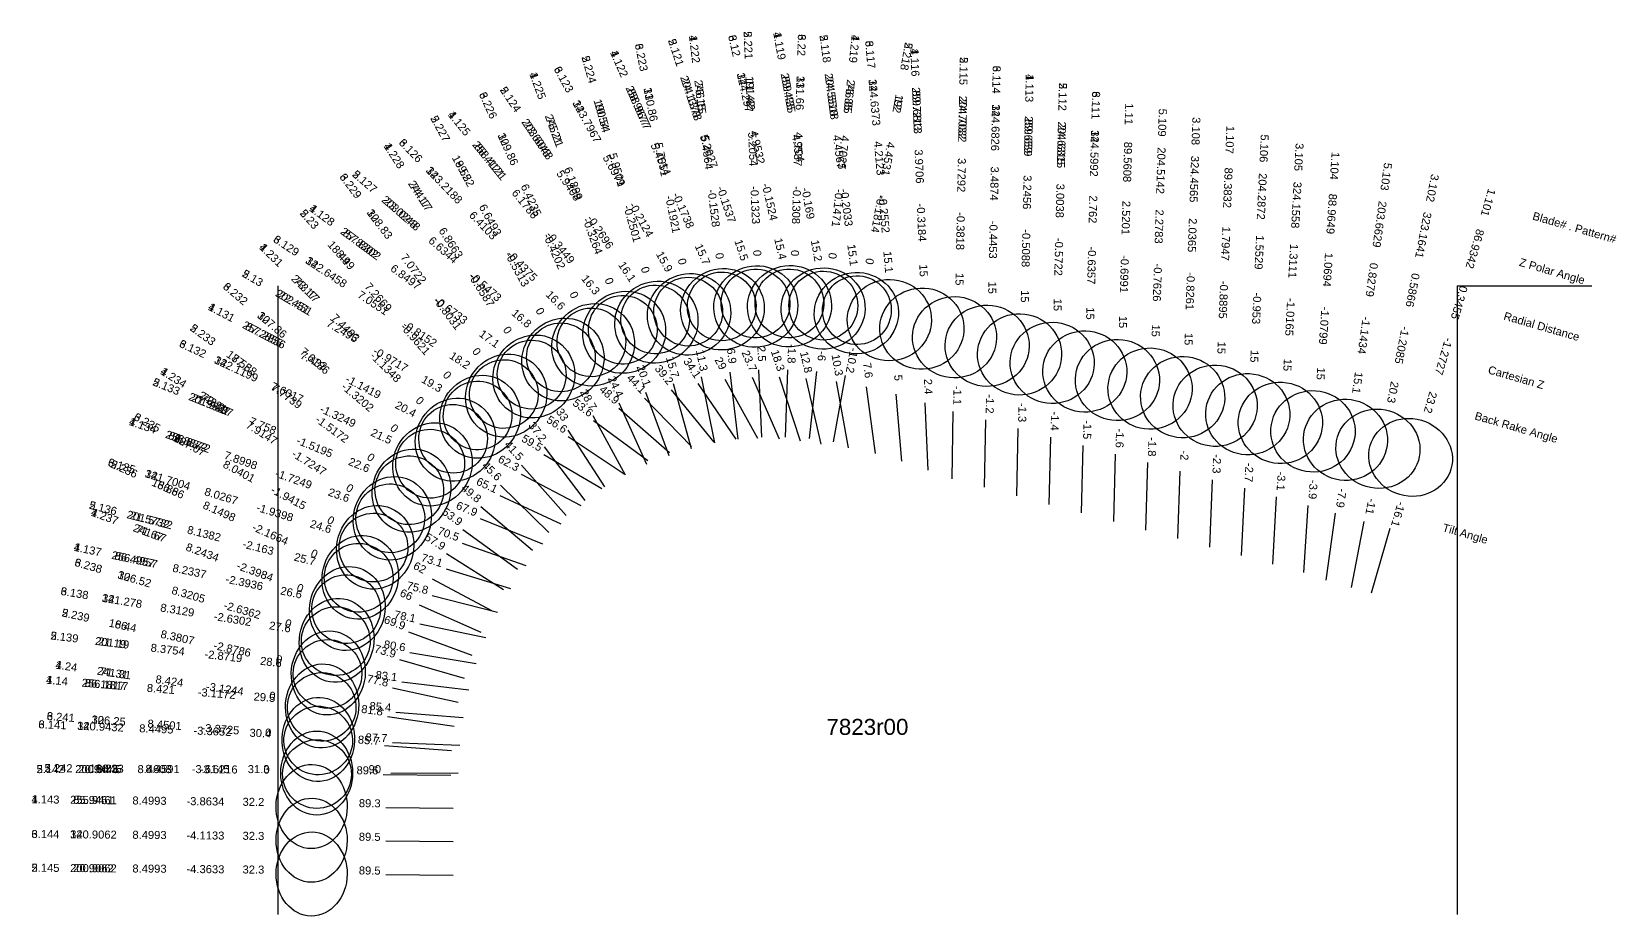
# Model space of a CAD drawing. Header units: inches. Extents: x -10.6 to 1.2, y -4.7 to 1.9.
import ezdxf
from ezdxf.enums import TextEntityAlignment as Align

# ---------------------------------------------------------------- set-up
doc = ezdxf.new("R2010")
doc.units = ezdxf.units.IN
doc.header["$MEASUREMENT"] = 0
for name, color, linetype, true_color in [('Blade_1', 30, 'Continuous', 0xff7f00), ('Blade_2', 7, 'Continuous', 0xcccc00), ('Blade_3', 7, 'Continuous', 0x00cc00), ('Blade_4', 7, 'Continuous', 0x00cccc), ('Blade_5', 7, 'Continuous', 0x0066cc), ('Blade_6', 190, 'Continuous', 0x7f00ff)]:
    doc.layers.add(name, color=color, linetype=linetype, true_color=true_color)
doc.styles.get("Standard").update_dxf_attribs({"font": 'arial.ttf'})

msp = doc.modelspace()

# ---------------------------------------------------------------- linework, layer by layer
for p, q in [((-8.75, 0), (-8.75, -4.663)), ((0, 0), (0, -4.663)), ((0, 0), (1, 0))]:
    msp.add_line(p, q)
at = {"layer": 'Blade_1'}
for p, q in [((-5.397, -0.642), (-5.337, -1.138)), ((-5.231, -0.677), (-5.03, -1.135)), ((-4.754, -0.637), (-4.806, -1.134)), ((-6.021, -0.789), (-5.849, -1.258)), ((-5.831, -0.771), (-5.515, -1.159)), ((-4.606, -0.71), (-4.517, -1.202)), ((-3.948, -0.868), (-3.927, -1.368)), ((-6.407, -1), (-6.005, -1.297)), ((-6.598, -1.072), (-6.326, -1.491)), ((-3.258, -1.059), (-3.269, -1.559)), ((-2.536, -1.249), (-2.55, -1.749)), ((-6.945, -1.397), (-6.502, -1.63)), ((-7.097, -1.479), (-6.74, -1.829)), ((-1.817, -1.439), (-1.837, -1.939)), ((-1.106, -1.629), (-1.14, -2.128)), ((-0.498, -1.801), (-0.637, -2.281)), ((-7.497, -1.986), (-7.074, -2.252)), ((-7.381, -1.909), (-6.91, -2.076)), ((-7.781, -2.568), (-7.311, -2.739)), ((-7.696, -2.507), (-7.206, -2.61)), ((-7.873, -3.162), (-7.374, -3.202)), ((-7.937, -3.195), (-7.442, -3.266)), ((-7.949, -3.87), (-7.449, -3.876))]:
    msp.add_line(p, q, dxfattribs=at)
for centre, major_axis, ratio in [((-5.451, -0.174), (0.286, 0.125), 0.962742), ((-4.704, -0.169), (0.307, 0.056), 0.96488), ((-4.702, -0.147), (0.254, -0.027), 1), ((-5.456, -0.153), (0.253, 0.031), 1), ((-6.179, -0.345), (0.242, 0.197), 0.959627), ((-6.19, -0.326), (0.239, 0.088), 1), ((-3.971, -0.318), (0.312, 0.013), 0.965875), ((-3.246, -0.509), (0.312, -0.007), 0.965909), ((-6.85, -0.673), (0.186, 0.251), 0.955754), ((-6.866, -0.659), (0.214, 0.139), 1), ((-2.52, -0.699), (0.312, -0.009), 0.965897), ((-1.795, -0.89), (0.312, -0.013), 0.96587), ((-7.432, -1.142), (0.145, 0.277), 0.937071), ((-1.069, -1.08), (0.312, -0.021), 0.965768), ((-7.449, -1.135), (0.178, 0.182), 1), ((-0.345, -1.273), (0.3, -0.087), 0.919356), ((-7.9, -1.725), (0.104, 0.295), 0.916296), ((-7.915, -1.725), (0.136, 0.216), 1), ((-8.234, -2.394), (0.064, 0.306), 0.893935), ((-8.243, -2.398), (0.088, 0.239), 1), ((-8.421, -3.117), (0.025, 0.311), 0.870427), ((-8.424, -3.124), (0.036, 0.252), 1), ((-8.499, -3.863), (0.004, 0.312), 0.845767)]:
    msp.add_ellipse(centre, major_axis=major_axis, ratio=ratio, dxfattribs=at)
at = {"layer": 'Blade_2'}
for p, q in [((-5.184, -0.624), (-5.162, -1.124)), ((-5.03, -0.676), (-4.873, -1.151)), ((-4.54, -0.666), (-4.629, -1.158)), ((-5.817, -0.724), (-5.682, -1.206)), ((-5.633, -0.725), (-5.352, -1.139)), ((-4.384, -0.749), (-4.318, -1.244)), ((-6.22, -0.909), (-5.843, -1.237)), ((-3.74, -0.932), (-3.749, -1.432)), ((-6.413, -0.963), (-6.173, -1.402)), ((-3.017, -1.122), (-3.029, -1.622)), ((-6.776, -1.251), (-6.345, -1.505)), ((-6.941, -1.331), (-6.609, -1.705)), ((-7.248, -1.727), (-6.785, -1.915)), ((-7.376, -1.807), (-6.972, -2.102)), ((-7.605, -2.298), (-7.12, -2.421)), ((-7.7, -2.367), (-7.243, -2.57)), ((-7.829, -2.938), (-7.333, -2.998)), ((-7.899, -2.983), (-7.411, -3.088)), ((-7.967, -3.625), (-7.467, -3.629)), ((-7.911, -3.615), (-7.411, -3.614)), ((-7.949, -4.368), (-7.449, -4.372))]:
    msp.add_line(p, q, dxfattribs=at)
for centre, major_axis, ratio in [((-5.203, -0.154), (0.297, 0.098), 0.963587), ((-5.205, -0.132), (0.255, 0.011), 1), ((-4.457, -0.203), (0.31, 0.041), 0.965365), ((-5.941, -0.27), (0.259, 0.175), 0.960765), ((-5.95, -0.25), (0.245, 0.069), 1), ((-4.453, -0.181), (0.251, -0.045), 1), ((-3.729, -0.382), (0.312, -0.006), 0.965913), ((-6.634, -0.547), (0.205, 0.236), 0.957089), ((-6.649, -0.531), (0.224, 0.122), 1), ((-3.004, -0.572), (0.312, -0.007), 0.965906), ((-7.249, -0.972), (0.159, 0.269), 0.943519), ((-7.267, -0.962), (0.191, 0.169), 1), ((-7.758, -1.52), (0.118, 0.289), 0.923308), ((-7.774, -1.517), (0.15, 0.206), 1), ((-8.138, -2.163), (0.077, 0.303), 0.901321), ((-8.15, -2.166), (0.104, 0.233), 1), ((-8.375, -2.872), (0.037, 0.31), 0.878111), ((-8.381, -2.879), (0.054, 0.249), 1), ((-8.461, -3.615), (0, 0.312), 0.854138), ((-8.459, -3.622), (0.002, 0.255), 1), ((-8.499, -4.363), (0.003, 0.312), 0.845399)]:
    msp.add_ellipse(centre, major_axis=major_axis, ratio=ratio, dxfattribs=at)
at = {"layer": 'Blade_3'}
for p, q in [((-5.608, -0.675), (-5.51, -1.165)), ((-5.432, -0.694), (-5.19, -1.131)), ((-4.969, -0.623), (-4.985, -1.123)), ((-4.831, -0.689), (-4.721, -1.176)), ((-4.165, -0.803), (-4.122, -1.301)), ((-6.22, -0.869), (-6.013, -1.324)), ((-6.028, -0.833), (-5.68, -1.192)), ((-3.499, -0.995), (-3.509, -1.495)), ((-6.596, -1.118), (-6.179, -1.394)), ((-6.774, -1.195), (-6.471, -1.593)), ((-2.776, -1.186), (-2.789, -1.685)), ((-2.056, -1.376), (-2.074, -1.875)), ((-7.243, -1.638), (-6.861, -1.961)), ((-7.103, -1.556), (-6.649, -1.767)), ((-1.341, -1.566), (-1.369, -2.065)), ((-0.691, -1.749), (-0.786, -2.239)), ((-7.501, -2.1), (-7.022, -2.246)), ((-7.605, -2.173), (-7.164, -2.408)), ((-7.847, -2.773), (-7.367, -2.911)), ((-7.77, -2.72), (-7.277, -2.801)), ((-7.959, -3.41), (-7.46, -3.447)), ((-7.9, -3.387), (-7.4, -3.407)), ((-7.949, -4.118), (-7.449, -4.122))]:
    msp.add_line(p, q, dxfattribs=at)
for centre, major_axis, ratio in [((-5.698, -0.212), (0.273, 0.151), 0.961818), ((-4.953, -0.152), (0.305, 0.069), 0.964277), ((-4.954, -0.131), (0.255, -0.008), 1), ((-5.705, -0.192), (0.25, 0.05), 1), ((-4.212, -0.255), (0.311, 0.027), 0.96569), ((-6.41, -0.438), (0.225, 0.217), 0.958391), ((-6.423, -0.42), (0.232, 0.105), 1), ((-3.487, -0.445), (0.312, -0.006), 0.965911), ((-2.762, -0.636), (0.312, -0.008), 0.965902), ((-7.055, -0.815), (0.172, 0.261), 0.949816), ((-7.072, -0.803), (0.203, 0.154), 1), ((-2.036, -0.826), (0.312, -0.011), 0.965882), ((-1.311, -1.017), (0.312, -0.017), 0.965821), ((-0.587, -1.209), (0.307, -0.059), 0.938065), ((-7.602, -1.325), (0.131, 0.284), 0.930351), ((-7.619, -1.32), (0.165, 0.195), 1), ((-8.027, -1.94), (0.091, 0.299), 0.908955), ((-8.04, -1.942), (0.12, 0.225), 1), ((-8.313, -2.63), (0.051, 0.308), 0.886141), ((-8.32, -2.636), (0.071, 0.245), 1), ((-8.449, -3.365), (0.013, 0.312), 0.862244), ((-8.45, -3.373), (0.019, 0.254), 1), ((-8.499, -4.113), (0.003, 0.312), 0.845399)]:
    msp.add_ellipse(centre, major_axis=major_axis, ratio=ratio, dxfattribs=at)
at = {"layer": 'Blade_4'}
for p, q in [((-5.397, -0.642), (-5.337, -1.138)), ((-5.231, -0.677), (-5.03, -1.135)), ((-4.754, -0.637), (-4.806, -1.134)), ((-6.021, -0.789), (-5.849, -1.258)), ((-5.831, -0.771), (-5.515, -1.159)), ((-4.606, -0.71), (-4.517, -1.202)), ((-3.948, -0.868), (-3.927, -1.368)), ((-6.407, -1), (-6.005, -1.297)), ((-6.598, -1.072), (-6.326, -1.491)), ((-3.258, -1.059), (-3.269, -1.559)), ((-6.945, -1.397), (-6.502, -1.63)), ((-7.097, -1.479), (-6.74, -1.829)), ((-7.497, -1.986), (-7.074, -2.252)), ((-7.381, -1.909), (-6.91, -2.076)), ((-7.781, -2.568), (-7.311, -2.739)), ((-7.696, -2.507), (-7.206, -2.61)), ((-7.873, -3.162), (-7.374, -3.202)), ((-7.937, -3.195), (-7.442, -3.266)), ((-7.949, -3.87), (-7.449, -3.876))]:
    msp.add_line(p, q, dxfattribs=at)
for centre, major_axis, ratio in [((-5.451, -0.174), (0.286, 0.125), 0.962742), ((-4.704, -0.169), (0.307, 0.056), 0.96488), ((-4.702, -0.147), (0.254, -0.027), 1), ((-5.456, -0.153), (0.253, 0.031), 1), ((-6.179, -0.345), (0.242, 0.197), 0.959627), ((-6.19, -0.326), (0.239, 0.088), 1), ((-3.971, -0.318), (0.312, 0.013), 0.965875), ((-3.246, -0.509), (0.312, -0.007), 0.965909), ((-6.85, -0.673), (0.186, 0.251), 0.955754), ((-6.866, -0.659), (0.214, 0.139), 1), ((-7.432, -1.142), (0.145, 0.277), 0.937071), ((-7.449, -1.135), (0.178, 0.182), 1), ((-7.9, -1.725), (0.104, 0.295), 0.916296), ((-7.915, -1.725), (0.136, 0.216), 1), ((-8.234, -2.394), (0.064, 0.306), 0.893935), ((-8.243, -2.398), (0.088, 0.239), 1), ((-8.421, -3.117), (0.025, 0.311), 0.870427), ((-8.424, -3.124), (0.036, 0.252), 1), ((-8.499, -3.863), (0.004, 0.312), 0.845767)]:
    msp.add_ellipse(centre, major_axis=major_axis, ratio=ratio, dxfattribs=at)
at = {"layer": 'Blade_5'}
for p, q in [((-5.184, -0.624), (-5.162, -1.124)), ((-5.03, -0.676), (-4.873, -1.151)), ((-4.54, -0.666), (-4.629, -1.158)), ((-5.817, -0.724), (-5.682, -1.206)), ((-5.633, -0.725), (-5.352, -1.139)), ((-4.384, -0.749), (-4.318, -1.244)), ((-6.22, -0.909), (-5.843, -1.237)), ((-3.74, -0.932), (-3.749, -1.432)), ((-6.413, -0.963), (-6.173, -1.402)), ((-3.017, -1.122), (-3.029, -1.622)), ((-6.776, -1.251), (-6.345, -1.505)), ((-6.941, -1.331), (-6.609, -1.705)), ((-2.296, -1.312), (-2.311, -1.812)), ((-1.578, -1.502), (-1.602, -2.002)), ((-7.248, -1.727), (-6.785, -1.915)), ((-0.904, -1.688), (-0.973, -2.183)), ((-7.376, -1.807), (-6.972, -2.102)), ((-7.605, -2.298), (-7.12, -2.421)), ((-7.7, -2.367), (-7.243, -2.57)), ((-7.829, -2.938), (-7.333, -2.998)), ((-7.899, -2.983), (-7.411, -3.088)), ((-7.967, -3.625), (-7.467, -3.629)), ((-7.911, -3.615), (-7.411, -3.614)), ((-7.949, -4.368), (-7.449, -4.372))]:
    msp.add_line(p, q, dxfattribs=at)
for centre, major_axis, ratio in [((-5.203, -0.154), (0.297, 0.098), 0.963587), ((-5.205, -0.132), (0.255, 0.011), 1), ((-4.457, -0.203), (0.31, 0.041), 0.965365), ((-5.941, -0.27), (0.259, 0.175), 0.960765), ((-5.95, -0.25), (0.245, 0.069), 1), ((-4.453, -0.181), (0.251, -0.045), 1), ((-3.729, -0.382), (0.312, -0.006), 0.965913), ((-6.634, -0.547), (0.205, 0.236), 0.957089), ((-6.649, -0.531), (0.224, 0.122), 1), ((-3.004, -0.572), (0.312, -0.007), 0.965906), ((-2.278, -0.763), (0.312, -0.01), 0.965891), ((-7.249, -0.972), (0.159, 0.269), 0.943519), ((-7.267, -0.962), (0.191, 0.169), 1), ((-1.553, -0.953), (0.312, -0.014), 0.965851), ((-0.828, -1.143), (0.309, -0.043), 0.965347), ((-7.758, -1.52), (0.118, 0.289), 0.923308), ((-7.774, -1.517), (0.15, 0.206), 1), ((-8.138, -2.163), (0.077, 0.303), 0.901321), ((-8.15, -2.166), (0.104, 0.233), 1), ((-8.375, -2.872), (0.037, 0.31), 0.878111), ((-8.381, -2.879), (0.054, 0.249), 1), ((-8.461, -3.615), (0, 0.312), 0.854138), ((-8.459, -3.622), (0.002, 0.255), 1), ((-8.499, -4.363), (0.003, 0.312), 0.845399)]:
    msp.add_ellipse(centre, major_axis=major_axis, ratio=ratio, dxfattribs=at)
at = {"layer": 'Blade_6'}
for p, q in [((-5.608, -0.675), (-5.51, -1.165)), ((-5.432, -0.694), (-5.19, -1.131)), ((-4.969, -0.623), (-4.985, -1.123)), ((-4.831, -0.689), (-4.721, -1.176)), ((-4.165, -0.803), (-4.122, -1.301)), ((-6.22, -0.869), (-6.013, -1.324)), ((-6.028, -0.833), (-5.68, -1.192)), ((-3.499, -0.995), (-3.509, -1.495)), ((-6.596, -1.118), (-6.179, -1.394)), ((-6.774, -1.195), (-6.471, -1.593)), ((-2.776, -1.186), (-2.789, -1.685)), ((-7.243, -1.638), (-6.861, -1.961)), ((-7.103, -1.556), (-6.649, -1.767)), ((-7.501, -2.1), (-7.022, -2.246)), ((-7.605, -2.173), (-7.164, -2.408)), ((-7.847, -2.773), (-7.367, -2.911)), ((-7.77, -2.72), (-7.277, -2.801)), ((-7.959, -3.41), (-7.46, -3.447)), ((-7.9, -3.387), (-7.4, -3.407)), ((-7.949, -4.118), (-7.449, -4.122))]:
    msp.add_line(p, q, dxfattribs=at)
for centre, major_axis, ratio in [((-5.698, -0.212), (0.273, 0.151), 0.961818), ((-4.953, -0.152), (0.305, 0.069), 0.964277), ((-4.954, -0.131), (0.255, -0.008), 1), ((-5.705, -0.192), (0.25, 0.05), 1), ((-4.212, -0.255), (0.311, 0.027), 0.96569), ((-6.41, -0.438), (0.225, 0.217), 0.958391), ((-6.423, -0.42), (0.232, 0.105), 1), ((-3.487, -0.445), (0.312, -0.006), 0.965911), ((-2.762, -0.636), (0.312, -0.008), 0.965902), ((-7.055, -0.815), (0.172, 0.261), 0.949816), ((-7.072, -0.803), (0.203, 0.154), 1), ((-7.602, -1.325), (0.131, 0.284), 0.930351), ((-7.619, -1.32), (0.165, 0.195), 1), ((-8.027, -1.94), (0.091, 0.299), 0.908955), ((-8.04, -1.942), (0.12, 0.225), 1), ((-8.313, -2.63), (0.051, 0.308), 0.886141), ((-8.32, -2.636), (0.071, 0.245), 1), ((-8.449, -3.365), (0.013, 0.312), 0.862244), ((-8.45, -3.373), (0.019, 0.254), 1), ((-8.499, -4.113), (0.003, 0.312), 0.845399)]:
    msp.add_ellipse(centre, major_axis=major_axis, ratio=ratio, dxfattribs=at)

# ---------------------------------------------------------------- texts
for s, height, p in [('Blade# . Pattern#', 0.05937, (0.563, 0.521)), ('Z Polar Angle', 0.05937, (0.464, 0.178)), ('Radial Distance', 0.05937, (0.349, -0.221)), ('Cartesian Z', 0.05937, (0.233, -0.62)), ('Back Rake Angle', 0.05937, (0.134, -0.962)), ('Tilt Angle', 0.0594, (-0.105, -1.791))]:
    msp.add_text(s, height=height, rotation=343.8868).set_placement(p, align=Align.MIDDLE_LEFT)
msp.add_text('7823r00', height=0.1187).set_placement((-4.375, -3.272), align=Align.MIDDLE_CENTER)
at = {"layer": 'Blade_1'}
for s, rotation, p in [('1.222', 276.9, (-5.687, 1.751)), ('1.119', 280.2647, (-5.056, 1.774)), ('1.219', 264, (-4.502, 1.76)), ('1.122', 293.6758, (-6.244, 1.635)), ('1.116', 272.3587, (-4.052, 1.655)), ('1.225', 290.1, (-6.849, 1.474)), ('89.435', 280.2647, (-4.992, 1.424)), ('1.113', 268.7274, (-3.202, 1.466)), ('88.9677', 293.6758, (-6.101, 1.309)), ('76.15', 276.9, (-5.644, 1.397)), ('76.85', 264, (-4.539, 1.406)), ('89.7213', 272.3587, (-4.037, 1.299)), ('1.11', 268.3613, (-2.464, 1.275)), ('1.125', 309.1661, (-7.426, 1.186)), ('75.21', 290.1, (-6.726, 1.14)), ('89.659', 268.7274, (-3.21, 1.11)), ('1.107', 267.6995, (-1.715, 1.084)), ('5.4514', 293.6758, (-5.935, 0.928)), ('5.4564', 276.9, (-5.594, 0.985)), ('4.704', 280.2647, (-4.918, 1.015)), ('4.7025', 264, (-4.583, 0.992)), ('89.5608', 268.3613, (-2.474, 0.919)), ('1.228', 303, (-7.911, 0.949)), ('88.4121', 309.1661, (-7.201, 0.91)), ('3.9706', 272.3587, (-4.02, 0.884)), ('1.104', 266.1429, (-0.937, 0.891)), ('6.1899', 290.1, (-6.584, 0.749)), ('89.3832', 267.6995, (-1.73, 0.728)), ('74.17', 303, (-7.717, 0.651)), ('6.1786', 309.1661, (-6.938, 0.588)), ('-0.1528', 276.9, (-5.544, 0.572)), ('-0.169', 280.2647, (-4.844, 0.606)), ('-0.1471', 264, (-4.626, 0.579)), ('3.2456', 268.7274, (-3.219, 0.694)), ('1.101', 253.8868, (0.203, 0.625)), ('1.128', 323.5636, (-8.439, 0.5)), ('-0.1738', 293.6758, (-5.768, 0.547)), ('-0.3184', 272.3587, (-4.003, 0.468)), ('2.5201', 268.3613, (-2.486, 0.504)), ('88.9649', 266.1429, (-0.96, 0.535)), ('-0.3264', 290.1, (-6.441, 0.359)), ('87.8302', 323.5636, (-8.152, 0.288)), ('6.8663', 303, (-7.49, 0.302)), ('-0.3449', 309.1661, (-6.676, 0.266)), ('-0.5088', 268.7274, (-3.228, 0.279)), ('1.7947', 267.6995, (-1.746, 0.313)), ('86.9342', 253.8868, (0.104, 0.282)), ('1.231', 315.6, (-8.819, 0.207)), ('15.7', 293.6758, (-5.625, 0.221)), ('0', 276.9, (-5.501, 0.218)), ('15.2', 280.2647, (-4.781, 0.255)), ('0', 264, (-4.663, 0.225)), ('1.0694', 266.1429, (-0.988, 0.12)), ('6.8497', 323.5636, (-7.818, 0.041)), ('15', 272.3587, (-3.988, 0.112)), ('-0.6991', 268.3613, (-2.498, 0.088)), ('73.17', 315.6, (-8.565, -0.042)), ('-0.6587', 303, (-7.264, -0.046)), ('16.3', 309.1661, (-6.451, -0.011)), ('0', 290.1, (-6.318, 0.025)), ('-0.8895', 267.6995, (-1.763, -0.103)), ('-0.6733', 323.5636, (-7.483, -0.206)), ('15', 268.7274, (-3.236, -0.078)), ('0.3455', 253.8868, (-0.012, -0.117)), ('1.131', 332.3066, (-9.181, -0.224)), ('7.4493', 315.6, (-8.268, -0.333)), ('15', 268.3613, (-2.508, -0.268)), ('-1.0799', 266.1429, (-1.016, -0.294)), ('87.2856', 332.3066, (-8.865, -0.39)), ('17.1', 323.5636, (-7.197, -0.417)), ('0', 303, (-7.07, -0.345)), ('6.9', 276.9, (-5.411, -0.524)), ('15', 267.6995, (-1.777, -0.459)), ('-1.2727', 253.8868, (-0.127, -0.516)), ('7.432', 332.3066, (-8.497, -0.583)), ('-1.1348', 315.6, (-7.971, -0.624)), ('39.2', 309.1661, (-5.906, -0.679)), ('23.7', 293.6758, (-5.278, -0.569)), ('-6', 264, (-4.742, -0.519)), ('10.3', 280.2647, (-4.627, -0.593)), ('1.234', 327.9, (-9.539, -0.706)), ('-1.1419', 332.3066, (-8.129, -0.776)), ('20.1', 290.1, (-6.061, -0.677)), ('2.4', 272.3587, (-3.953, -0.749)), ('15', 266.1429, (-1.04, -0.65)), ('72.31', 327.9, (-9.237, -0.895)), ('23.2', 253.8868, (-0.226, -0.858)), ('20.4', 332.3066, (-7.814, -0.941)), ('0', 315.6, (-7.716, -0.873)), ('33', 303, (-6.663, -0.972)), ('53.6', 323.5636, (-6.503, -0.929)), ('-1.3', 268.7274, (-3.255, -0.94)), ('1.134', 340.4866, (-9.761, -1.065)), ('7.9147', 327.9, (-8.885, -1.116)), ('86.8372', 340.4866, (-9.426, -1.184)), ('-1.6', 268.3613, (-2.532, -1.13)), ('7.8998', 340.4866, (-9.034, -1.323)), ('-1.7247', 327.9, (-8.533, -1.337)), ('62.3', 332.3066, (-7.05, -1.342)), ('-2.3', 267.6995, (-1.812, -1.32)), ('-1.7249', 340.4866, (-8.642, -1.462)), ('45.6', 315.6, (-7.182, -1.396)), ('23.6', 340.4866, (-8.306, -1.581)), ('0', 327.9, (-8.231, -1.526)), ('-3.9', 266.1429, (-1.098, -1.51)), ('-16.1', 253.8868, (-0.465, -1.687)), ('1.237', 339.9, (-10.044, -1.739)), ('71.67', 339.9, (-9.71, -1.862)), ('57.9', 327.9, (-7.598, -1.923)), ('70.5', 340.4866, (-7.493, -1.869)), ('1.137', 348.1026, (-10.166, -1.986)), ('86.4957', 348.1026, (-9.818, -2.06)), ('8.2434', 339.9, (-9.319, -2.005)), ('8.2337', 348.1026, (-9.411, -2.146)), ('-2.3984', 339.9, (-8.929, -2.148)), ('-2.3936', 348.1026, (-9.004, -2.231)), ('26.6', 348.1026, (-8.656, -2.305)), ('0', 339.9, (-8.594, -2.27)), ('69.9', 339.9, (-7.892, -2.527)), ('78.1', 348.1026, (-7.812, -2.482)), ('1.24', 351.8, (-10.322, -2.851)), ('1.14', 355.3714, (-10.39, -2.958)), ('86.1817', 355.3714, (-10.034, -2.987)), ('71.31', 351.8, (-9.969, -2.902)), ('8.424', 351.8, (-9.558, -2.961)), ('8.421', 355.3714, (-9.62, -3.02)), ('-3.1172', 355.3714, (-9.206, -3.054)), ('-3.1244', 351.8, (-9.147, -3.02)), ('29.5', 355.3714, (-8.851, -3.082)), ('0', 351.8, (-8.794, -3.071)), ('81.8', 351.8, (-8.054, -3.178)), ('85.4', 355.3714, (-7.991, -3.152)), ('1.143', 359.3298, (-10.474, -3.84)), ('85.9461', 359.3298, (-10.118, -3.844)), ('8.4993', 359.3298, (-9.702, -3.849)), ('-3.8634', 359.3298, (-9.287, -3.854)), ('32.2', 359.3298, (-8.931, -3.858)), ('89.3', 359.3298, (-8.068, -3.868))]:
    msp.add_text(s, height=0.0594, rotation=rotation, dxfattribs=at).set_placement(p, align=Align.CENTER)
at = {"layer": 'Blade_2'}
for s, rotation, p in [('2.221', 272.5, (-5.289, 1.783)), ('2.121', 288.2973, (-5.823, 1.721)), ('2.118', 277.5723, (-4.717, 1.754)), ('2.218', 259.8, (-4.114, 1.706)), ('2.224', 285.7, (-6.469, 1.596)), ('2.115', 268.8924, (-3.691, 1.593)), ('24.1378', 288.2973, (-5.711, 1.383)), ('24.5518', 277.5723, (-4.67, 1.401)), ('2.124', 304.0746, (-7.047, 1.366)), ('11.42', 272.5, (-5.274, 1.427)), ('2.112', 268.625, (-2.956, 1.402)), ('10.54', 285.7, (-6.373, 1.253)), ('12', 259.8, (-4.177, 1.355)), ('24.7032', 268.8924, (-3.698, 1.237)), ('2.227', 298.7, (-7.57, 1.151)), ('23.6048', 304.0746, (-6.848, 1.071)), ('24.6315', 268.625, (-2.965, 1.046)), ('5.2027', 288.2973, (-5.58, 0.989)), ('5.2054', 272.5, (-5.255, 1.012)), ('4.4567', 277.5723, (-4.615, 0.989)), ('4.4531', 259.8, (-4.25, 0.946)), ('5.9501', 285.7, (-6.26, 0.853)), ('3.7292', 268.8924, (-3.706, 0.821)), ('2.127', 318.9378, (-8.124, 0.75)), ('9.52', 298.7, (-7.399, 0.838)), ('5.9408', 304.0746, (-6.615, 0.727)), ('-0.1537', 288.2973, (-5.45, 0.594)), ('-0.1323', 272.5, (-5.237, 0.597)), ('-0.2033', 277.5723, (-4.56, 0.577)), ('3.0038', 268.625, (-2.975, 0.631)), ('23.0248', 318.9378, (-7.855, 0.516)), ('6.6493', 298.7, (-7.199, 0.474)), ('-0.2501', 285.7, (-6.148, 0.453)), ('-0.1814', 259.8, (-4.324, 0.537)), ('2.23', 311.5, (-8.537, 0.474)), ('-0.2696', 304.0746, (-6.382, 0.383)), ('-0.3818', 268.8924, (-3.714, 0.406)), ('6.6344', 318.9378, (-7.542, 0.243)), ('8.49', 311.5, (-8.301, 0.207)), ('-0.5313', 298.7, (-7, 0.109)), ('15.5', 288.2973, (-5.338, 0.256)), ('0', 272.5, (-5.222, 0.241)), ('15.1', 277.5723, (-4.514, 0.224)), ('-0.5722', 268.625, (-2.985, 0.215)), ('16.1', 304.0746, (-6.182, 0.088)), ('0', 285.7, (-6.051, 0.11)), ('0', 259.8, (-4.387, 0.186)), ('2.13', 329.4669, (-8.951, 0.032)), ('7.2669', 311.5, (-8.026, -0.104)), ('-0.5473', 318.9378, (-7.228, -0.03)), ('15', 268.8924, (-3.721, 0.049)), ('22.451', 329.4669, (-8.644, -0.149)), ('15', 268.625, (-2.993, -0.141)), ('16.8', 318.9378, (-6.96, -0.264)), ('0', 298.7, (-6.829, -0.203)), ('2.233', 323.9, (-9.323, -0.387)), ('7.2495', 329.4669, (-8.286, -0.36)), ('-0.9621', 311.5, (-7.751, -0.415)), ('-0.9717', 329.4669, (-7.928, -0.572)), ('2.5', 272.5, (-5.189, -0.506)), ('-10.2', 259.8, (-4.519, -0.549)), ('7.58', 323.9, (-9.035, -0.597)), ('15.7', 285.7, (-5.849, -0.61)), ('34.1', 304.0746, (-5.699, -0.627)), ('18.3', 288.2973, (-5.067, -0.563)), ('7.6', 277.5723, (-4.4, -0.631)), ('2.133', 337.8652, (-9.587, -0.775)), ('19.3', 329.4669, (-7.621, -0.753)), ('0', 311.5, (-7.515, -0.682)), ('21.9537', 337.8652, (-9.257, -0.91)), ('7.7739', 323.9, (-8.7, -0.842)), ('28.7', 298.7, (-6.47, -0.859)), ('48.9', 318.9378, (-6.309, -0.831)), ('-1.1', 268.8924, (-3.737, -0.813)), ('-1.4', 268.625, (-3.014, -1.003)), ('7.758', 337.8652, (-8.872, -1.066)), ('-1.5172', 323.9, (-8.364, -1.087)), ('-1.5195', 337.8652, (-8.487, -1.223)), ('41.5', 311.5, (-7.019, -1.242)), ('59.5', 329.4669, (-6.878, -1.191)), ('22.6', 337.8652, (-8.157, -1.357)), ('0', 323.9, (-8.076, -1.297)), ('2.236', 336, (-9.902, -1.386)), ('6.86', 336, (-9.576, -1.531)), ('2.136', 345.7816, (-10.053, -1.678)), ('8.1498', 336, (-9.196, -1.7)), ('53.9', 323.9, (-7.472, -1.737)), ('67.9', 337.8652, (-7.358, -1.682)), ('21.5732', 345.7816, (-9.707, -1.765)), ('8.1382', 345.7816, (-9.304, -1.867)), ('-2.1664', 336, (-8.817, -1.869)), ('-2.163', 345.7816, (-8.902, -1.97)), ('25.7', 345.7816, (-8.556, -2.057)), ('0', 336, (-8.491, -2.014)), ('75.8', 345.7816, (-7.72, -2.269)), ('66', 336, (-7.808, -2.318)), ('2.239', 347.8, (-10.255, -2.473)), ('2.139', 353.1098, (-10.336, -2.635)), ('6.4', 347.8, (-9.907, -2.549)), ('8.3807', 347.8, (-9.5, -2.637)), ('21.19', 353.1098, (-9.982, -2.678)), ('8.3754', 353.1098, (-9.57, -2.728)), ('-2.8786', 347.8, (-9.094, -2.724)), ('-2.8719', 353.1098, (-9.157, -2.777)), ('28.6', 353.1098, (-8.804, -2.82)), ('0', 347.8, (-8.746, -2.8)), ('77.8', 347.8, (-8.015, -2.958)), ('83.1', 353.1098, (-7.947, -2.924)), ('2.142', 0.0022, (-10.436, -3.615)), ('2.242', 359.6, (-10.377, -3.608)), ('20.9445', 0.0022, (-10.08, -3.615)), ('6.23', 359.6, (-10.02, -3.611)), ('8.4608', 0.0022, (-9.664, -3.615)), ('8.4591', 359.6, (-9.605, -3.614)), ('-3.6145', 0.0022, (-9.248, -3.615)), ('-3.6216', 359.6, (-9.189, -3.617)), ('31.3', 0.0022, (-8.892, -3.615)), ('0', 359.6, (-8.833, -3.619)), ('89.6', 359.6, (-8.085, -3.624)), ('90', 0.0022, (-8.03, -3.615)), ('2.145', 359.5221, (-10.474, -4.347)), ('20.9062', 359.5221, (-10.118, -4.35)), ('8.4993', 359.5221, (-9.702, -4.353)), ('-4.3633', 359.5221, (-9.287, -4.357)), ('32.3', 359.5221, (-8.931, -4.36)), ('89.5', 359.5221, (-8.068, -4.367))]:
    msp.add_text(s, height=0.0594, rotation=rotation, dxfattribs=at).set_placement(p, align=Align.CENTER)
at = {"layer": 'Blade_3'}
for s, rotation, p in [('3.223', 281.32, (-6.081, 1.688)), ('3.12', 282.8003, (-5.391, 1.774)), ('3.22', 268.19, (-4.893, 1.786)), ('3.117', 274.9587, (-4.383, 1.712)), ('3.123', 298.9553, (-6.654, 1.516)), ('324.297', 282.8003, (-5.312, 1.426)), ('311.66', 268.19, (-4.904, 1.43)), ('324.6373', 274.9587, (-4.352, 1.357)), ('3.114', 268.8156, (-3.447, 1.529)), ('3.226', 294.42, (-7.216, 1.326)), ('310.86', 281.32, (-6.012, 1.339)), ('3.111', 268.5047, (-2.71, 1.339)), ('323.7967', 298.9553, (-6.482, 1.204)), ('324.6826', 268.8156, (-3.454, 1.173)), ('3.108', 267.9724, (-1.967, 1.148)), ('3.126', 314.0632, (-7.784, 0.982)), ('309.86', 294.42, (-7.069, 1.001)), ('5.7051', 281.32, (-5.93, 0.931)), ('4.9532', 282.8003, (-5.22, 1.021)), ('4.9537', 268.19, (-4.918, 1.014)), ('4.2123', 274.9587, (-4.316, 0.943)), ('324.5992', 268.5047, (-2.72, 0.982)), ('5.6979', 298.9553, (-6.28, 0.84)), ('324.4565', 267.9724, (-1.979, 0.792)), ('3.105', 266.8526, (-1.203, 0.956)), ('3.229', 307.25, (-8.233, 0.723)), ('323.2188', 314.0632, (-7.536, 0.726)), ('3.4874', 268.8156, (-3.462, 0.758)), ('3.102', 259.0454, (-0.211, 0.73)), ('6.4235', 294.42, (-6.897, 0.623)), ('-0.1524', 282.8003, (-5.128, 0.616)), ('-0.1308', 268.19, (-4.931, 0.599)), ('324.1558', 266.8526, (-1.222, 0.6)), ('-0.2124', 298.9553, (-6.079, 0.477)), ('-0.1921', 281.32, (-5.848, 0.524)), ('-0.2552', 274.9587, (-4.28, 0.529)), ('2.762', 268.5047, (-2.731, 0.567)), ('308.83', 307.25, (-8.017, 0.44)), ('6.4103', 314.0632, (-7.247, 0.427)), ('-0.4453', 268.8156, (-3.471, 0.342)), ('2.0365', 267.9724, (-1.994, 0.376)), ('323.1641', 259.0454, (-0.279, 0.381)), ('3.129', 326.5606, (-8.703, 0.273)), ('-0.4202', 294.42, (-6.725, 0.244)), ('7.0722', 307.25, (-7.766, 0.109)), ('-0.4375', 314.0632, (-6.958, 0.128)), ('15.9', 298.9553, (-5.907, 0.165)), ('15.4', 282.8003, (-5.049, 0.268)), ('0', 268.19, (-4.942, 0.243)), ('15.1', 274.9587, (-4.25, 0.174)), ('-0.6357', 268.5047, (-2.741, 0.152)), ('1.3111', 266.8526, (-1.245, 0.185)), ('322.6458', 326.5606, (-8.406, 0.077)), ('0', 281.32, (-5.778, 0.174)), ('3.232', 319.77, (-9.083, -0.082)), ('15', 268.8156, (-3.478, -0.014)), ('-0.8261', 267.9724, (-2.009, -0.039)), ('0.5866', 259.0454, (-0.358, -0.027)), ('7.0551', 326.5606, (-8.059, -0.152)), ('-0.8031', 307.25, (-7.514, -0.222)), ('16.6', 314.0632, (-6.71, -0.128)), ('0', 294.42, (-6.578, -0.08)), ('-1.0165', 266.8526, (-1.268, -0.23)), ('307.86', 319.77, (-8.811, -0.312)), ('15', 268.5047, (-2.751, -0.205)), ('-0.8152', 326.5606, (-7.712, -0.381)), ('-1.2085', 259.0454, (-0.437, -0.435)), ('3.132', 335.1231, (-9.393, -0.494)), ('7.6186', 319.77, (-8.493, -0.58)), ('0', 307.25, (-7.298, -0.506)), ('-1.8', 268.19, (-4.966, -0.504)), ('15', 267.9724, (-2.021, -0.395)), ('322.1199', 335.1231, (-9.07, -0.644)), ('18.2', 326.5606, (-7.415, -0.578)), ('11.3', 281.32, (-5.632, -0.559)), ('29', 298.9553, (-5.489, -0.59)), ('12.8', 282.8003, (-4.858, -0.573)), ('15', 266.8526, (-1.287, -0.586)), ('24.4', 294.42, (-6.269, -0.761)), ('44.1', 314.0632, (-6.11, -0.747)), ('5', 274.9587, (-4.175, -0.685)), ('7.6017', 335.1231, (-8.693, -0.819)), ('-1.3202', 319.77, (-8.176, -0.849)), ('-1.2', 268.8156, (-3.496, -0.876)), ('20.3', 259.0454, (-0.505, -0.785)), ('-1.3249', 335.1231, (-8.316, -0.994)), ('3.235', 331.97, (-9.733, -1.04)), ('0', 319.77, (-7.904, -1.079)), ('37.2', 307.25, (-6.846, -1.101)), ('56.6', 326.5606, (-6.695, -1.053)), ('-1.5', 268.5047, (-2.773, -1.067)), ('307.07', 331.97, (-9.418, -1.208)), ('21.5', 335.1231, (-7.993, -1.143)), ('3.135', 343.0675, (-9.916, -1.365)), ('-2', 267.9724, (-2.052, -1.257)), ('321.7004', 343.0675, (-9.575, -1.468)), ('8.0401', 331.97, (-9.051, -1.403)), ('-3.1', 266.8526, (-1.335, -1.447)), ('8.0267', 343.0675, (-9.178, -1.589)), ('-1.9415', 331.97, (-8.684, -1.598)), ('49.8', 319.77, (-7.333, -1.562)), ('65.1', 335.1231, (-7.21, -1.506)), ('-1.9398', 343.0675, (-8.78, -1.71)), ('-11', 259.0454, (-0.669, -1.632)), ('24.6', 343.0675, (-8.439, -1.814)), ('0', 331.97, (-8.37, -1.766)), ('73.1', 343.0675, (-7.614, -2.065)), ('3.238', 343.91, (-10.163, -2.105)), ('306.52', 343.91, (-9.821, -2.204)), ('62', 331.97, (-7.71, -2.117)), ('8.3205', 343.91, (-9.421, -2.319)), ('3.138', 350.6477, (-10.262, -2.309)), ('321.278', 350.6477, (-9.91, -2.367)), ('-2.6362', 343.91, (-9.022, -2.434)), ('8.3129', 350.6477, (-9.5, -2.435)), ('-2.6302', 350.6477, (-9.09, -2.502)), ('27.6', 350.6477, (-8.738, -2.56)), ('0', 343.91, (-8.68, -2.533)), ('73.9', 343.91, (-7.961, -2.74)), ('80.6', 350.6477, (-7.887, -2.7)), ('3.241', 355.68, (-10.362, -3.228)), ('3.141', 357.7071, (-10.423, -3.286)), ('320.9432', 357.7071, (-10.067, -3.3)), ('306.25', 355.68, (-10.007, -3.255)), ('8.4495', 357.7071, (-9.652, -3.317)), ('8.4501', 355.68, (-9.592, -3.286)), ('-3.3652', 357.7071, (-9.236, -3.334)), ('-3.3725', 355.68, (-9.178, -3.318)), ('30.4', 357.7071, (-8.88, -3.348)), ('0', 355.68, (-8.823, -3.344)), ('85.7', 355.68, (-8.077, -3.401)), ('87.7', 357.7071, (-8.019, -3.382)), ('3.144', 359.5221, (-10.474, -4.097)), ('320.9062', 359.5221, (-10.118, -4.1)), ('8.4993', 359.5221, (-9.702, -4.103)), ('-4.1133', 359.5221, (-9.287, -4.107)), ('32.3', 359.5221, (-8.931, -4.11)), ('89.5', 359.5221, (-8.068, -4.117))]:
    msp.add_text(s, height=0.0594, rotation=rotation, dxfattribs=at).set_placement(p, align=Align.CENTER)
at = {"layer": 'Blade_4'}
for s, rotation, p in [('4.222', 276.9, (-5.687, 1.751)), ('4.119', 280.2647, (-5.056, 1.774)), ('4.219', 264, (-4.502, 1.76)), ('4.122', 293.6758, (-6.244, 1.635)), ('4.116', 272.3587, (-4.052, 1.655)), ('4.225', 290.1, (-6.849, 1.474)), ('259.435', 280.2647, (-4.992, 1.424)), ('4.113', 268.7274, (-3.202, 1.466)), ('258.9677', 293.6758, (-6.101, 1.309)), ('246.15', 276.9, (-5.644, 1.397)), ('246.85', 264, (-4.539, 1.406)), ('259.6813', 272.3587, (-4.037, 1.299)), ('4.125', 309.1661, (-7.426, 1.186)), ('245.21', 290.1, (-6.726, 1.14)), ('259.659', 268.7274, (-3.21, 1.11)), ('258.4121', 309.1661, (-7.201, 0.91)), ('5.4514', 293.6758, (-5.935, 0.928)), ('5.4564', 276.9, (-5.594, 0.985)), ('4.704', 280.2647, (-4.918, 1.015)), ('4.7025', 264, (-4.583, 0.992)), ('4.228', 303, (-7.911, 0.949)), ('3.9706', 272.3587, (-4.02, 0.884)), ('6.1899', 290.1, (-6.584, 0.749)), ('244.17', 303, (-7.717, 0.651)), ('6.1786', 309.1661, (-6.938, 0.588)), ('-0.1528', 276.9, (-5.544, 0.572)), ('-0.169', 280.2647, (-4.844, 0.606)), ('-0.1471', 264, (-4.626, 0.579)), ('3.2456', 268.7274, (-3.219, 0.694)), ('4.128', 323.5636, (-8.439, 0.5)), ('-0.1738', 293.6758, (-5.768, 0.547)), ('-0.3184', 272.3587, (-4.003, 0.468)), ('-0.3264', 290.1, (-6.441, 0.359)), ('257.8302', 323.5636, (-8.152, 0.288)), ('6.8663', 303, (-7.49, 0.302)), ('-0.3449', 309.1661, (-6.676, 0.266)), ('-0.5088', 268.7274, (-3.228, 0.279)), ('4.231', 315.6, (-8.819, 0.207)), ('15.7', 293.6758, (-5.625, 0.221)), ('0', 276.9, (-5.501, 0.218)), ('15.2', 280.2647, (-4.781, 0.255)), ('0', 264, (-4.663, 0.225)), ('6.8497', 323.5636, (-7.818, 0.041)), ('15', 272.3587, (-3.988, 0.112)), ('243.17', 315.6, (-8.565, -0.042)), ('-0.6587', 303, (-7.264, -0.046)), ('16.3', 309.1661, (-6.451, -0.011)), ('0', 290.1, (-6.318, 0.025)), ('-0.6733', 323.5636, (-7.483, -0.206)), ('15', 268.7274, (-3.236, -0.078)), ('4.131', 332.3066, (-9.181, -0.224)), ('7.4493', 315.6, (-8.268, -0.333)), ('257.2856', 332.3066, (-8.865, -0.39)), ('17.1', 323.5636, (-7.197, -0.417)), ('0', 303, (-7.07, -0.345)), ('6.9', 276.9, (-5.411, -0.524)), ('7.432', 332.3066, (-8.497, -0.583)), ('-1.1348', 315.6, (-7.971, -0.624)), ('39.2', 309.1661, (-5.906, -0.679)), ('23.7', 293.6758, (-5.278, -0.569)), ('-6', 264, (-4.742, -0.519)), ('10.3', 280.2647, (-4.627, -0.593)), ('4.234', 327.9, (-9.539, -0.706)), ('-1.1419', 332.3066, (-8.129, -0.776)), ('20.1', 290.1, (-6.061, -0.677)), ('2.4', 272.3587, (-3.953, -0.749)), ('242.31', 327.9, (-9.237, -0.895)), ('20.4', 332.3066, (-7.814, -0.941)), ('0', 315.6, (-7.716, -0.873)), ('33', 303, (-6.663, -0.972)), ('53.6', 323.5636, (-6.503, -0.929)), ('-1.3', 268.7274, (-3.255, -0.94)), ('4.134', 340.4866, (-9.761, -1.065)), ('7.9147', 327.9, (-8.885, -1.116)), ('256.8372', 340.4866, (-9.426, -1.184)), ('7.8998', 340.4866, (-9.034, -1.323)), ('-1.7247', 327.9, (-8.533, -1.337)), ('62.3', 332.3066, (-7.05, -1.342)), ('-1.7249', 340.4866, (-8.642, -1.462)), ('45.6', 315.6, (-7.182, -1.396)), ('23.6', 340.4866, (-8.306, -1.581)), ('0', 327.9, (-8.231, -1.526)), ('4.237', 339.9, (-10.044, -1.739)), ('241.67', 339.9, (-9.71, -1.862)), ('57.9', 327.9, (-7.598, -1.923)), ('70.5', 340.4866, (-7.493, -1.869)), ('4.137', 348.1026, (-10.166, -1.986)), ('256.4957', 348.1026, (-9.818, -2.06)), ('8.2434', 339.9, (-9.319, -2.005)), ('8.2337', 348.1026, (-9.411, -2.146)), ('-2.3984', 339.9, (-8.929, -2.148)), ('-2.3936', 348.1026, (-9.004, -2.231)), ('26.6', 348.1026, (-8.656, -2.305)), ('0', 339.9, (-8.594, -2.27)), ('69.9', 339.9, (-7.892, -2.527)), ('78.1', 348.1026, (-7.812, -2.482)), ('4.24', 351.8, (-10.322, -2.851)), ('4.14', 355.3714, (-10.39, -2.958)), ('256.1817', 355.3714, (-10.034, -2.987)), ('241.31', 351.8, (-9.969, -2.902)), ('8.424', 351.8, (-9.558, -2.961)), ('8.421', 355.3714, (-9.62, -3.02)), ('-3.1172', 355.3714, (-9.206, -3.054)), ('-3.1244', 351.8, (-9.147, -3.02)), ('29.5', 355.3714, (-8.851, -3.082)), ('0', 351.8, (-8.794, -3.071)), ('81.8', 351.8, (-8.054, -3.178)), ('85.4', 355.3714, (-7.991, -3.152)), ('4.143', 359.3298, (-10.474, -3.84)), ('255.9461', 359.3298, (-10.118, -3.844)), ('8.4993', 359.3298, (-9.702, -3.849)), ('-3.8634', 359.3298, (-9.287, -3.854)), ('32.2', 359.3298, (-8.931, -3.858)), ('89.3', 359.3298, (-8.068, -3.868))]:
    msp.add_text(s, height=0.0594, rotation=rotation, dxfattribs=at).set_placement(p, align=Align.CENTER)
at = {"layer": 'Blade_5'}
for s, rotation, p in [('5.221', 272.5, (-5.289, 1.783)), ('5.121', 288.2973, (-5.823, 1.721)), ('5.118', 277.5723, (-4.717, 1.754)), ('5.218', 259.8, (-4.114, 1.706)), ('5.224', 285.7, (-6.469, 1.596)), ('5.115', 268.8924, (-3.691, 1.593)), ('204.1378', 288.2973, (-5.711, 1.383)), ('191.42', 272.5, (-5.274, 1.427)), ('204.5518', 277.5723, (-4.67, 1.401)), ('5.124', 304.0746, (-7.047, 1.366)), ('192', 259.8, (-4.177, 1.355)), ('5.112', 268.625, (-2.956, 1.402)), ('190.54', 285.7, (-6.373, 1.253)), ('204.7032', 268.8924, (-3.698, 1.237)), ('5.109', 268.1874, (-2.216, 1.211)), ('5.227', 298.7, (-7.57, 1.151)), ('203.6048', 304.0746, (-6.848, 1.071)), ('204.6315', 268.625, (-2.965, 1.046)), ('5.2027', 288.2973, (-5.58, 0.989)), ('5.2054', 272.5, (-5.255, 1.012)), ('4.4567', 277.5723, (-4.615, 0.989)), ('4.4531', 259.8, (-4.25, 0.946)), ('5.106', 267.3418, (-1.461, 1.02)), ('189.52', 298.7, (-7.399, 0.838)), ('5.9501', 285.7, (-6.26, 0.853)), ('3.7292', 268.8924, (-3.706, 0.821)), ('204.5142', 268.1874, (-2.227, 0.855)), ('5.127', 318.9378, (-8.124, 0.75)), ('5.9408', 304.0746, (-6.615, 0.727)), ('204.2872', 267.3418, (-1.478, 0.664)), ('5.103', 262.053, (-0.555, 0.813)), ('-0.1537', 288.2973, (-5.45, 0.594)), ('-0.1323', 272.5, (-5.237, 0.597)), ('-0.2033', 277.5723, (-4.56, 0.577)), ('3.0038', 268.625, (-2.975, 0.631)), ('203.0248', 318.9378, (-7.855, 0.516)), ('6.6493', 298.7, (-7.199, 0.474)), ('-0.2501', 285.7, (-6.148, 0.453)), ('-0.1814', 259.8, (-4.324, 0.537)), ('203.6629', 262.053, (-0.604, 0.46)), ('5.23', 311.5, (-8.537, 0.474)), ('-0.2696', 304.0746, (-6.382, 0.383)), ('-0.3818', 268.8924, (-3.714, 0.406)), ('2.2783', 268.1874, (-2.24, 0.44)), ('6.6344', 318.9378, (-7.542, 0.243)), ('1.5529', 267.3418, (-1.497, 0.249)), ('188.49', 311.5, (-8.301, 0.207)), ('-0.5313', 298.7, (-7, 0.109)), ('15.5', 288.2973, (-5.338, 0.256)), ('0', 272.5, (-5.222, 0.241)), ('15.1', 277.5723, (-4.514, 0.224)), ('-0.5722', 268.625, (-2.985, 0.215)), ('5.13', 329.4669, (-8.951, 0.032)), ('16.1', 304.0746, (-6.182, 0.088)), ('0', 285.7, (-6.051, 0.11)), ('0', 259.8, (-4.387, 0.186)), ('-0.7626', 268.1874, (-2.253, 0.025)), ('0.8279', 262.053, (-0.662, 0.048)), ('7.2669', 311.5, (-8.026, -0.104)), ('-0.5473', 318.9378, (-7.228, -0.03)), ('15', 268.8924, (-3.721, 0.049)), ('202.451', 329.4669, (-8.644, -0.149)), ('15', 268.625, (-2.993, -0.141)), ('-0.953', 267.3418, (-1.516, -0.166)), ('16.8', 318.9378, (-6.96, -0.264)), ('0', 298.7, (-6.829, -0.203)), ('-1.1434', 262.053, (-0.719, -0.363)), ('5.233', 323.9, (-9.323, -0.387)), ('7.2495', 329.4669, (-8.286, -0.36)), ('-0.9621', 311.5, (-7.751, -0.415)), ('15', 268.1874, (-2.265, -0.332)), ('-0.9717', 329.4669, (-7.928, -0.572)), ('2.5', 272.5, (-5.189, -0.506)), ('-10.2', 259.8, (-4.519, -0.549)), ('187.58', 323.9, (-9.035, -0.597)), ('15.7', 285.7, (-5.849, -0.61)), ('34.1', 304.0746, (-5.699, -0.627)), ('18.3', 288.2973, (-5.067, -0.563)), ('7.6', 277.5723, (-4.4, -0.631)), ('15', 267.3418, (-1.533, -0.522)), ('5.133', 337.8652, (-9.587, -0.775)), ('19.3', 329.4669, (-7.621, -0.753)), ('0', 311.5, (-7.515, -0.682)), ('15.1', 262.053, (-0.768, -0.716)), ('201.9537', 337.8652, (-9.257, -0.91)), ('7.7739', 323.9, (-8.7, -0.842)), ('28.7', 298.7, (-6.47, -0.859)), ('48.9', 318.9378, (-6.309, -0.831)), ('-1.1', 268.8924, (-3.737, -0.813)), ('-1.4', 268.625, (-3.014, -1.003)), ('7.758', 337.8652, (-8.872, -1.066)), ('-1.5172', 323.9, (-8.364, -1.087)), ('-1.5195', 337.8652, (-8.487, -1.223)), ('41.5', 311.5, (-7.019, -1.242)), ('59.5', 329.4669, (-6.878, -1.191)), ('-1.8', 268.1874, (-2.292, -1.194)), ('5.236', 336, (-9.902, -1.386)), ('22.6', 337.8652, (-8.157, -1.357)), ('0', 323.9, (-8.076, -1.297)), ('-2.7', 267.3418, (-1.573, -1.384)), ('186.86', 336, (-9.576, -1.531)), ('-7.9', 262.053, (-0.888, -1.571)), ('5.136', 345.7816, (-10.053, -1.678)), ('8.1498', 336, (-9.196, -1.7)), ('53.9', 323.9, (-7.472, -1.737)), ('67.9', 337.8652, (-7.358, -1.682)), ('201.5732', 345.7816, (-9.707, -1.765)), ('8.1382', 345.7816, (-9.304, -1.867)), ('-2.1664', 336, (-8.817, -1.869)), ('-2.163', 345.7816, (-8.902, -1.97)), ('25.7', 345.7816, (-8.556, -2.057)), ('0', 336, (-8.491, -2.014)), ('75.8', 345.7816, (-7.72, -2.269)), ('66', 336, (-7.808, -2.318)), ('5.239', 347.8, (-10.255, -2.473)), ('5.139', 353.1098, (-10.336, -2.635)), ('186.4', 347.8, (-9.907, -2.549)), ('8.3807', 347.8, (-9.5, -2.637)), ('201.19', 353.1098, (-9.982, -2.678)), ('8.3754', 353.1098, (-9.57, -2.728)), ('-2.8786', 347.8, (-9.094, -2.724)), ('-2.8719', 353.1098, (-9.157, -2.777)), ('28.6', 353.1098, (-8.804, -2.82)), ('0', 347.8, (-8.746, -2.8)), ('77.8', 347.8, (-8.015, -2.958)), ('83.1', 353.1098, (-7.947, -2.924)), ('5.142', 0.0022, (-10.436, -3.615)), ('5.242', 359.6, (-10.377, -3.608)), ('200.9445', 0.0022, (-10.08, -3.615)), ('186.23', 359.6, (-10.02, -3.611)), ('8.4608', 0.0022, (-9.664, -3.615)), ('8.4591', 359.6, (-9.605, -3.614)), ('-3.6145', 0.0022, (-9.248, -3.615)), ('-3.6216', 359.6, (-9.189, -3.617)), ('31.3', 0.0022, (-8.892, -3.615)), ('0', 359.6, (-8.833, -3.619)), ('89.6', 359.6, (-8.085, -3.624)), ('90', 0.0022, (-8.03, -3.615)), ('5.145', 359.5221, (-10.474, -4.347)), ('200.9062', 359.5221, (-10.118, -4.35)), ('8.4993', 359.5221, (-9.702, -4.353)), ('-4.3633', 359.5221, (-9.287, -4.357)), ('32.3', 359.5221, (-8.931, -4.36)), ('89.5', 359.5221, (-8.068, -4.367))]:
    msp.add_text(s, height=0.0594, rotation=rotation, dxfattribs=at).set_placement(p, align=Align.CENTER)
at = {"layer": 'Blade_6'}
for s, rotation, p in [('6.223', 281.32, (-6.081, 1.688)), ('6.12', 282.8003, (-5.391, 1.774)), ('6.22', 268.19, (-4.893, 1.786)), ('6.117', 274.9587, (-4.383, 1.712)), ('6.123', 298.9553, (-6.654, 1.516)), ('144.297', 282.8003, (-5.312, 1.426)), ('131.66', 268.19, (-4.904, 1.43)), ('6.114', 268.8156, (-3.447, 1.529)), ('6.226', 294.42, (-7.216, 1.326)), ('130.86', 281.32, (-6.012, 1.339)), ('144.6373', 274.9587, (-4.352, 1.357)), ('6.111', 268.5047, (-2.71, 1.339)), ('143.7967', 298.9553, (-6.482, 1.204)), ('144.6826', 268.8156, (-3.454, 1.173)), ('6.126', 314.0632, (-7.784, 0.982)), ('129.86', 294.42, (-7.069, 1.001)), ('5.7051', 281.32, (-5.93, 0.931)), ('4.9532', 282.8003, (-5.22, 1.021)), ('4.9537', 268.19, (-4.918, 1.014)), ('4.2123', 274.9587, (-4.316, 0.943)), ('144.5992', 268.5047, (-2.72, 0.982)), ('5.6979', 298.9553, (-6.28, 0.84)), ('6.229', 307.25, (-8.233, 0.723)), ('143.2188', 314.0632, (-7.536, 0.726)), ('3.4874', 268.8156, (-3.462, 0.758)), ('6.4235', 294.42, (-6.897, 0.623)), ('-0.1524', 282.8003, (-5.128, 0.616)), ('-0.1308', 268.19, (-4.931, 0.599)), ('-0.2124', 298.9553, (-6.079, 0.477)), ('-0.1921', 281.32, (-5.848, 0.524)), ('-0.2552', 274.9587, (-4.28, 0.529)), ('2.762', 268.5047, (-2.731, 0.567)), ('128.83', 307.25, (-8.017, 0.44)), ('6.4103', 314.0632, (-7.247, 0.427)), ('-0.4453', 268.8156, (-3.471, 0.342)), ('6.129', 326.5606, (-8.703, 0.273)), ('-0.4202', 294.42, (-6.725, 0.244)), ('7.0722', 307.25, (-7.766, 0.109)), ('-0.4375', 314.0632, (-6.958, 0.128)), ('15.9', 298.9553, (-5.907, 0.165)), ('15.4', 282.8003, (-5.049, 0.268)), ('0', 268.19, (-4.942, 0.243)), ('15.1', 274.9587, (-4.25, 0.174)), ('-0.6357', 268.5047, (-2.741, 0.152)), ('142.6458', 326.5606, (-8.406, 0.077)), ('0', 281.32, (-5.778, 0.174)), ('6.232', 319.77, (-9.083, -0.082)), ('15', 268.8156, (-3.478, -0.014)), ('7.0551', 326.5606, (-8.059, -0.152)), ('-0.8031', 307.25, (-7.514, -0.222)), ('16.6', 314.0632, (-6.71, -0.128)), ('0', 294.42, (-6.578, -0.08)), ('127.86', 319.77, (-8.811, -0.312)), ('15', 268.5047, (-2.751, -0.205)), ('-0.8152', 326.5606, (-7.712, -0.381)), ('6.132', 335.1231, (-9.393, -0.494)), ('7.6186', 319.77, (-8.493, -0.58)), ('0', 307.25, (-7.298, -0.506)), ('-1.8', 268.19, (-4.966, -0.504)), ('142.1199', 335.1231, (-9.07, -0.644)), ('18.2', 326.5606, (-7.415, -0.578)), ('11.3', 281.32, (-5.632, -0.559)), ('29', 298.9553, (-5.489, -0.59)), ('12.8', 282.8003, (-4.858, -0.573)), ('24.4', 294.42, (-6.269, -0.761)), ('44.1', 314.0632, (-6.11, -0.747)), ('5', 274.9587, (-4.175, -0.685)), ('7.6017', 335.1231, (-8.693, -0.819)), ('-1.3202', 319.77, (-8.176, -0.849)), ('-1.2', 268.8156, (-3.496, -0.876)), ('-1.3249', 335.1231, (-8.316, -0.994)), ('6.235', 331.97, (-9.733, -1.04)), ('0', 319.77, (-7.904, -1.079)), ('37.2', 307.25, (-6.846, -1.101)), ('56.6', 326.5606, (-6.695, -1.053)), ('-1.5', 268.5047, (-2.773, -1.067)), ('127.07', 331.97, (-9.418, -1.208)), ('21.5', 335.1231, (-7.993, -1.143)), ('6.135', 343.0675, (-9.916, -1.365)), ('141.7004', 343.0675, (-9.575, -1.468)), ('8.0401', 331.97, (-9.051, -1.403)), ('8.0267', 343.0675, (-9.178, -1.589)), ('-1.9415', 331.97, (-8.684, -1.598)), ('49.8', 319.77, (-7.333, -1.562)), ('65.1', 335.1231, (-7.21, -1.506)), ('-1.9398', 343.0675, (-8.78, -1.71)), ('24.6', 343.0675, (-8.439, -1.814)), ('0', 331.97, (-8.37, -1.766)), ('73.1', 343.0675, (-7.614, -2.065)), ('6.238', 343.91, (-10.163, -2.105)), ('62', 331.97, (-7.71, -2.117)), ('126.52', 343.91, (-9.821, -2.204)), ('8.3205', 343.91, (-9.421, -2.319)), ('6.138', 350.6477, (-10.262, -2.309)), ('141.278', 350.6477, (-9.91, -2.367)), ('-2.6362', 343.91, (-9.022, -2.434)), ('8.3129', 350.6477, (-9.5, -2.435)), ('-2.6302', 350.6477, (-9.09, -2.502)), ('27.6', 350.6477, (-8.738, -2.56)), ('0', 343.91, (-8.68, -2.533)), ('73.9', 343.91, (-7.961, -2.74)), ('80.6', 350.6477, (-7.887, -2.7)), ('6.241', 355.68, (-10.362, -3.228)), ('6.141', 357.7071, (-10.423, -3.286)), ('140.9432', 357.7071, (-10.067, -3.3)), ('126.25', 355.68, (-10.007, -3.255)), ('8.4495', 357.7071, (-9.652, -3.317)), ('8.4501', 355.68, (-9.592, -3.286)), ('-3.3652', 357.7071, (-9.236, -3.334)), ('-3.3725', 355.68, (-9.178, -3.318)), ('30.4', 357.7071, (-8.88, -3.348)), ('0', 355.68, (-8.823, -3.344)), ('85.7', 355.68, (-8.077, -3.401)), ('87.7', 357.7071, (-8.019, -3.382)), ('6.144', 359.5221, (-10.474, -4.097)), ('140.9062', 359.5221, (-10.118, -4.1)), ('8.4993', 359.5221, (-9.702, -4.103)), ('-4.1133', 359.5221, (-9.287, -4.107)), ('32.3', 359.5221, (-8.931, -4.11)), ('89.5', 359.5221, (-8.068, -4.117))]:
    msp.add_text(s, height=0.0594, rotation=rotation, dxfattribs=at).set_placement(p, align=Align.CENTER)

doc.saveas('drawing.dxf')
